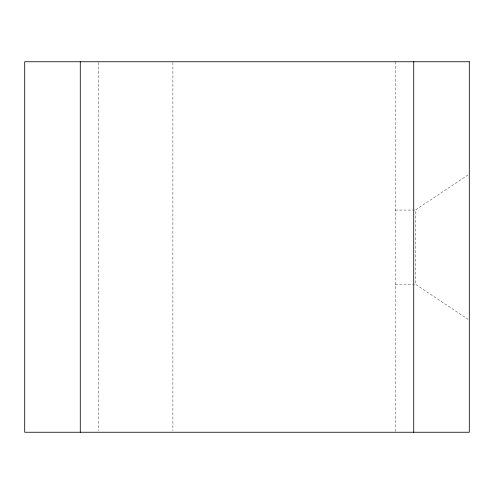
<?xml version="1.0" encoding="UTF-8"?>
<svg xmlns="http://www.w3.org/2000/svg" width="494" height="494" viewBox="0 0 494 494"><rect width="100%" height="100%" fill="white"/><g stroke="black" fill="none" stroke-linecap="round" stroke-linejoin="round"><path stroke-width="0.37" stroke-dasharray="2.47 1.85" d="M468.046 174.913L415.318 210.067L415.318 284.167L468.046 319.315M395.2 210.067L414.571 210.067M395.2 284.167L414.571 284.167M395.2 61.75L395.2 432.25M172.9 62.522L172.9 430.706M98.8 62.51L98.8 430.725"/><path stroke-width="0.74" d="M413.725 61.75L413.725 432.25M80.275 61.75L80.275 432.25M469.3 61.75L24.7 61.75L24.7 432.25L469.3 432.25L469.3 61.75"/></g></svg>
